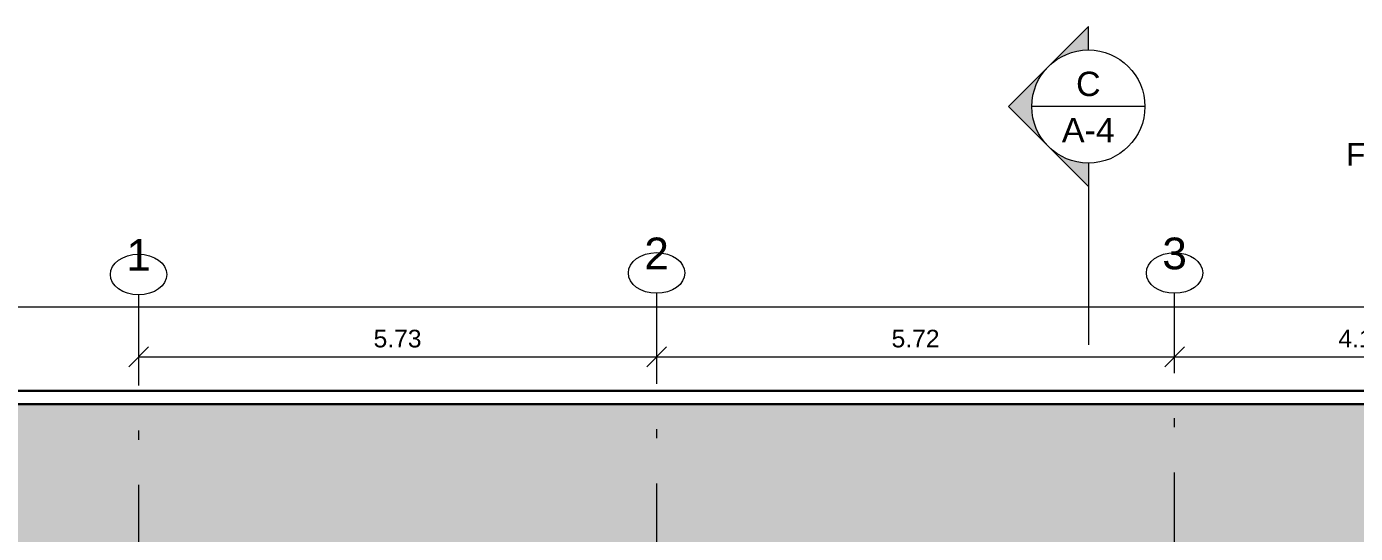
# Model space of a CAD drawing. Header units: inches. Extents: x 99003 to 99155, y 101852 to 101926.
# Drawn here: x 99014.9 to 99029.59, y 101920.17 to 101925.77 of the extents above; entities that cross this region are included whole.
import ezdxf
from ezdxf.enums import TextEntityAlignment as Align

# ---------------------------------------------------------------- set-up
doc = ezdxf.new("R2010")
doc.units = ezdxf.units.IN
doc.header["$MEASUREMENT"] = 0
doc.linetypes.add('DASHDOTX2', pattern=[2, 1, -0.5, 0, -0.5])
for name, color, linetype, lineweight in [('A_ACHU-1', 253, 'Continuous', 0), ('A_EJES', 75, 'DASHDOTX2', 5), ('A_MURO-ANTE', 7, 'Continuous', 30), ('A_TEXT', 154, 'Continuous', 0), ('A_TEXT-DIM', 54, 'Continuous', 13), ('A_TEXT-IDEN', 5, 'Continuous', 18), ('A_TEXT-SIMB', 195, 'Continuous', 20)]:
    doc.layers.add(name, color=color, linetype=linetype, lineweight=lineweight)
doc.layers.add('A_URBA-ANDN', color=7, linetype='Continuous', lineweight=15, true_color=0x259400)
doc.styles.add('ARIAL', font='arial.ttf')
doc.styles.add('DIM', font='arial.ttf')
doc.dimstyles.new('BAN_REP_1-125', dxfattribs={"dimtxt": 0.195, "dimasz": 0.2188, "dimexe": 0.15, "dimexo": 0.03, "dimgap": 0.1, "dimtad": 1, "dimzin": 4, "dimdsep": 46, "dimtxsty": 'ARIAL', "dimblk": 'OBLIQUE', "dimcen": 0.1, "dimse1": 1, "dimse2": 1, "dimclrd": 256, "dimclre": 256, "dimclrt": 256, "dimadec": 0, "dimazin": 0, "dimtfac": 1, "dimtix": 1, "dimtofl": 0, "dimtmove": 1, "dimatfit": 3, "dimldrblk": 'OPEN90', "dimfxl": 1, "dimtolj": 1, "dimtzin": 0, "dimlwd": -1, "dimlwe": -1, "dimarcsym": 0})

# ---------------------------------------------------------------- blocks, each defined once
blk = doc.blocks.new('EJE')
at = {"layer": 'A_TEXT-SIMB'}
blk.add_ellipse((0, -0.225), major_axis=(-0.312, 0), ratio=0.72, dxfattribs=at)
at = {"layer": 'A_TEXT-IDEN', "style": 'ARIAL'}
blk.add_attdef('EJE', text='', height=0.175, dxfattribs=at).set_placement((0, -0.317), align=Align.CENTER)
blk = doc.blocks.new('_Oblique')
at = {"color": 0, "linetype": 'ByBlock', "lineweight": -2}
blk.add_line((-0.5, -0.5), (0.5, 0.5), dxfattribs=at)
blk = doc.blocks.new('*D123')
at = {"layer": 'A_TEXT-DIM', "transparency": 16777216}
blk.add_line((99016.141, 101922.124), (99021.866, 101922.124), dxfattribs=at)
at = {"layer": 'DEFPOINTS', "color": 0, "transparency": 16777216}
for p in [(99021.866, 101922.124), (99016.141, 101922.011), (99021.866, 101922.011)]:
    blk.add_point(p, dxfattribs=at)
at = {"layer": 'A_TEXT-DIM', "transparency": 16777216, "xscale": 0.2188, "yscale": 0.2188, "zscale": 0.2188, "rotation": 180}
blk.add_blockref('_Oblique', (99016.141, 101922.124), dxfattribs=at)
at = {"layer": 'A_TEXT-DIM', "transparency": 16777216, "xscale": 0.2188, "yscale": 0.2188, "zscale": 0.2188}
blk.add_blockref('_Oblique', (99021.866, 101922.124), dxfattribs=at)
at = {"layer": 'A_TEXT-DIM', "transparency": 16777216, "insert": (99019.003, 101922.324), "char_height": 0.195, "attachment_point": 5, "style": 'ARIAL'}
blk.add_mtext('\\A1;5.73', dxfattribs=at)
blk = doc.blocks.new('_Open90')
at = {"color": 0, "linetype": 'ByBlock', "lineweight": -2}
for p, q in [((0, 0), (-1, 0)), ((-0.5, 0.5), (0, 0)), ((0, 0), (-0.5, -0.5))]:
    blk.add_line(p, q, dxfattribs=at)
blk = doc.blocks.new('*D124')
at = {"layer": 'A_TEXT-DIM', "transparency": 16777216}
blk.add_line((99021.866, 101922.124), (99027.591, 101922.124), dxfattribs=at)
at = {"layer": 'DEFPOINTS', "color": 0, "transparency": 16777216}
for p in [(99027.591, 101922.47), (99027.591, 101922.124), (99021.866, 101922.011)]:
    blk.add_point(p, dxfattribs=at)
at = {"layer": 'A_TEXT-DIM', "transparency": 16777216, "xscale": 0.2188, "yscale": 0.2188, "zscale": 0.2188, "rotation": 180}
blk.add_blockref('_Oblique', (99021.866, 101922.124), dxfattribs=at)
at = {"layer": 'A_TEXT-DIM', "transparency": 16777216, "xscale": 0.2188, "yscale": 0.2188, "zscale": 0.2188}
blk.add_blockref('_Oblique', (99027.591, 101922.124), dxfattribs=at)
at = {"layer": 'A_TEXT-DIM', "transparency": 16777216, "insert": (99024.728, 101922.324), "char_height": 0.195, "attachment_point": 5, "style": 'ARIAL'}
blk.add_mtext('\\A1;5.72', dxfattribs=at)
blk = doc.blocks.new('*D125')
at = {"layer": 'A_TEXT-DIM', "transparency": 16777216}
blk.add_line((99027.591, 101922.124), (99031.741, 101922.124), dxfattribs=at)
at = {"layer": 'DEFPOINTS', "color": 0, "transparency": 16777216}
for p in [(99027.591, 101922.47), (99031.741, 101922.426), (99031.741, 101922.124)]:
    blk.add_point(p, dxfattribs=at)
at = {"layer": 'A_TEXT-DIM', "transparency": 16777216, "xscale": 0.2188, "yscale": 0.2188, "zscale": 0.2188, "rotation": 180}
blk.add_blockref('_Oblique', (99027.591, 101922.124), dxfattribs=at)
at = {"layer": 'A_TEXT-DIM', "transparency": 16777216, "xscale": 0.2188, "yscale": 0.2188, "zscale": 0.2188}
blk.add_blockref('_Oblique', (99031.741, 101922.124), dxfattribs=at)
at = {"layer": 'A_TEXT-DIM', "transparency": 16777216, "insert": (99029.666, 101922.324), "char_height": 0.195, "attachment_point": 5, "style": 'ARIAL'}
blk.add_mtext('\\A1;4.15', dxfattribs=at)
blk = doc.blocks.new('*D383')
at = {"layer": 'A_TEXT-DIM', "transparency": 16777216}
blk.add_line((99058.599, 101922.672), (99008.589, 101922.672), dxfattribs=at)
at = {"layer": 'DEFPOINTS', "color": 0, "transparency": 16777216}
for p in [(99008.589, 101922.672), (99008.589, 101921.749), (99058.599, 101921.749)]:
    blk.add_point(p, dxfattribs=at)
at = {"layer": 'A_TEXT-DIM', "transparency": 16777216, "xscale": 0.2188, "yscale": 0.2188, "zscale": 0.2188, "rotation": 180}
blk.add_blockref('_Oblique', (99008.589, 101922.672), dxfattribs=at)
at = {"layer": 'A_TEXT-DIM', "transparency": 16777216, "xscale": 0.2188, "yscale": 0.2188, "zscale": 0.2188}
blk.add_blockref('_Oblique', (99058.599, 101922.672), dxfattribs=at)
at = {"layer": 'A_TEXT-DIM', "transparency": 16777216, "insert": (99033.594, 101922.871), "char_height": 0.195, "attachment_point": 5, "style": 'ARIAL'}
blk.add_mtext('\\A1;50.01', dxfattribs=at)
blk = doc.blocks.new('*U101')
at = {"layer": 'A_ACHU-1'}
h = blk.add_hatch(color=256, dxfattribs=at)
h.paths.add_polyline_path([(0.221, 0.221), (0, 0), (0.221, -0.221, -0.414214)])
h.paths.add_polyline_path([(0.221, 0.221, -0.198912), (0.4419, 0.3125), (0.4419, 0.4419)])
h.paths.add_polyline_path([(0.4419, -0.4419), (0.4419, -0.3125, -0.198912), (0.221, -0.221)])
at = {"layer": 'A_TEXT-SIMB'}
for p, q in [((0, 0), (0.4419, 0.4419)), ((0.4419, 0.3125), (0.4419, 0.4419)), ((0.7544, 0), (0.1294, 0)), ((0, 0), (0.4419, -0.4419)), ((0.4419, -0.3125), (0.4419, -0.4419)), ((0.4419, -0.3125), (0.4419, -1.3172))]:
    blk.add_line(p, q, dxfattribs=at)
blk.add_circle((0.4419, 0), 0.3125, dxfattribs=at)
at = {"layer": 'A_TEXT-IDEN', "style": 'ARIAL'}
for tag, p in [('CORTE', (0.4419, 0.058)), ('DETALLE', (0.4419, -0.197))]:
    blk.add_attdef(tag, text='', height=0.1346, dxfattribs=at).set_placement(p, align=Align.CENTER)

msp = doc.modelspace()

# ---------------------------------------------------------------- hatches: boundary and pattern name
at = {"layer": 'A_URBA-ANDN'}
h = msp.add_hatch(dxfattribs=at)
h.set_pattern_fill('HONEY', color=256, scale=0.8, angle=90)
h.set_pattern_definition([(90, (0.10825, -0.1), (-0.08660254038, 0.15), [0.1, -0.2]), (210, (0.10825, -0.1), (-0.08660254038, -0.15), [0.1, -0.2]), (150, (0.10825, -0.1), (-0.173205080757, 4e-17), [-0.2, 0.1])])
h.paths.add_polyline_path([(99014.909, 101909.699), (99015.049, 101909.793), (99015.049, 101921.599), (99008.735, 101921.599), (99008.435, 101909.696), (99011.729, 101909.653)])
h.paths.add_polyline_path([(99010.209, 101914.186), (99010.209, 101914.814), (99009.808, 101914.814), (99009.808, 101914.186)], flags=16)
h.paths.add_polyline_path([(99012.925, 101915.152), (99012.925, 101915.931), (99012.523, 101915.931), (99012.523, 101915.152)], flags=16)
h.paths.add_polyline_path([(99011.465, 101914.346), (99012.972, 101914.346), (99012.972, 101915.004), (99011.465, 101915.004)], flags=16)
h = msp.add_hatch(dxfattribs=at)
h.set_pattern_fill('CROSS', color=256, scale=0.35, angle=90)
h.paths.add_polyline_path([(99055.892, 101914.499), (99055.892, 101881.905), (99057.445, 101881.905), (99058.445, 101921.599), (99015.041, 101921.599), (99015.049, 101919.499), (99027.791, 101919.499), (99043.391, 101919.499), (99045.192, 101919.499), (99055.892, 101919.499), (99055.892, 101914.499)])

# ---------------------------------------------------------------- linework, layer by layer
at = {"layer": 'A_EJES'}
for p, q in [((99016.141, 101922.808), (99016.141, 101909.328)), ((99021.866, 101922.825), (99021.866, 101909.345)), ((99027.591, 101909.345), (99027.591, 101922.825))]:
    msp.add_line(p, q, dxfattribs=at)
at = {"layer": 'A_MURO-ANTE', "ltscale": 0.5}
for p, q in [((99058.599, 101921.749), (99008.589, 101921.749)), ((99058.445, 101921.599), (99008.735, 101921.599))]:
    msp.add_line(p, q, dxfattribs=at)

# ---------------------------------------------------------------- block references
at = {"xscale": 2, "yscale": 2, "zscale": 2}
msp.add_blockref('*U101', (99025.754, 101924.889), dxfattribs=at).add_auto_attribs({'DETALLE': 'A-4', 'CORTE': 'C'})
ref = msp.add_blockref('EJE', (99016.141, 101923.258))
ref.add_attrib('EJE', '1', dxfattribs={"layer": 'A_TEXT-IDEN', "height": 0.35, "style": 'ARIAL'}).set_placement((99016.141, 101923.074), align=Align.CENTER)
ref = msp.add_blockref('EJE', (99021.866, 101923.275))
ref.add_attrib('EJE', '2', dxfattribs={"layer": 'A_TEXT-IDEN', "height": 0.35, "style": 'ARIAL'}).set_placement((99021.866, 101923.091), align=Align.CENTER)
ref = msp.add_blockref('EJE', (99027.591, 101923.275))
ref.add_attrib('EJE', '3', dxfattribs={"layer": 'A_TEXT-IDEN', "height": 0.35, "style": 'ARIAL'}).set_placement((99027.591, 101923.091), align=Align.CENTER)

# ---------------------------------------------------------------- texts
at = {"layer": 'A_TEXT', "style": 'DIM'}
msp.add_text('FACHADA POSTERIOR', height=0.25, dxfattribs=at).set_placement((99029.486, 101924.235))

# ---------------------------------------------------------------- dimensions: what is measured, and where the dimension line sits
at = {"layer": 'A_TEXT-DIM'}
dim = msp.add_aligned_dim(p1=(99058.599, 101921.749), p2=(99008.589, 101921.749), distance=-0.922, dimstyle='BAN_REP_1-125', dxfattribs=at)
dim.commit()
dim.dimension.update_dxf_attribs({"geometry": '*D383', "text_midpoint": (99033.594, 101922.871)})
for base, p1, p2, picture, middle in [((99021.8658, 101922.1242), (99016.1407, 101922.0109), (99021.8658, 101922.0109), '*D123', (99019.0033, 101922.3238)), ((99027.5907, 101922.1242), (99021.8658, 101922.0109), (99027.5907, 101922.4699), '*D124', (99024.7283, 101922.3237)), ((99031.741, 101922.124), (99027.591, 101922.47), (99031.741, 101922.426), '*D125', (99029.666, 101922.324))]:
    dim = msp.add_linear_dim(base=base, p1=p1, p2=p2, dimstyle='BAN_REP_1-125', dxfattribs=at)
    dim.commit()
    dim.dimension.update_dxf_attribs({"geometry": picture, "text_midpoint": middle})

doc.saveas('drawing.dxf')
